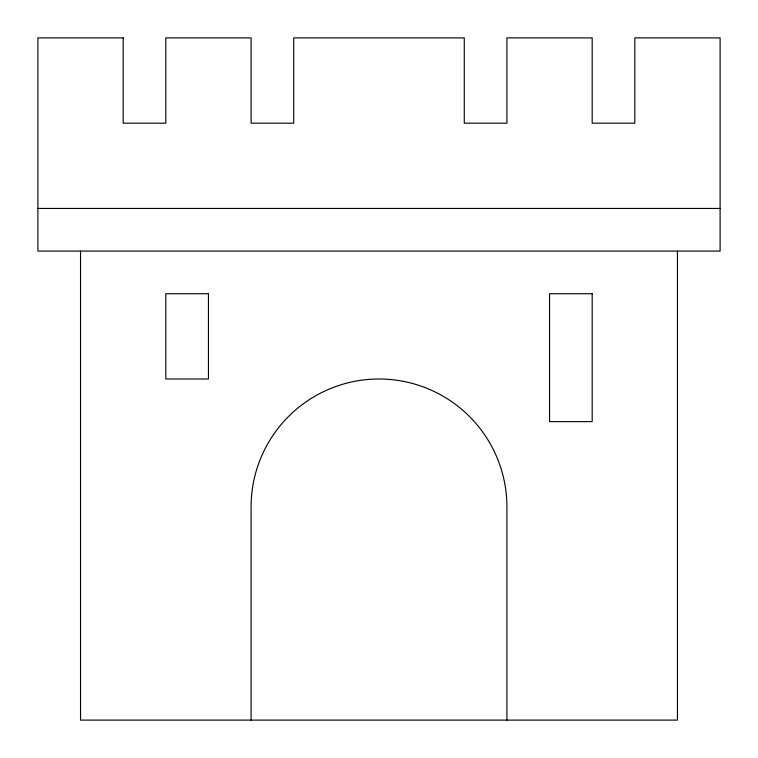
<?xml version="1.0" encoding="UTF-8"?>
<svg xmlns="http://www.w3.org/2000/svg" width="758" height="758" viewBox="0 0 758 758"><rect width="100%" height="100%" fill="white"/><g stroke="black" fill="none" stroke-linecap="round" stroke-linejoin="round"><path stroke-width="1.14" d="M37.9 208.45L720.1 208.45M677.462 251.088L677.462 720.1L80.537 720.1L80.537 251.088M506.913 720.1L506.913 506.913A127.912 127.912 0 0 0 379 379A127.912 127.912 0 0 0 251.088 506.913L251.088 720.1M123.175 37.9L37.9 37.9L37.9 251.088L720.1 251.088L720.1 37.9L634.825 37.9L634.825 123.175L592.188 123.175L592.188 37.9L506.913 37.9L506.913 123.175L464.275 123.175L464.275 37.9L293.725 37.9L293.725 123.175L251.088 123.175L251.088 37.9L165.812 37.9L165.812 123.175L123.175 123.175L123.175 37.9M208.45 293.725L165.812 293.725L165.812 379L208.45 379L208.45 293.725M592.188 293.725L549.55 293.725L549.55 421.637L592.188 421.637L592.188 293.725"/></g></svg>
